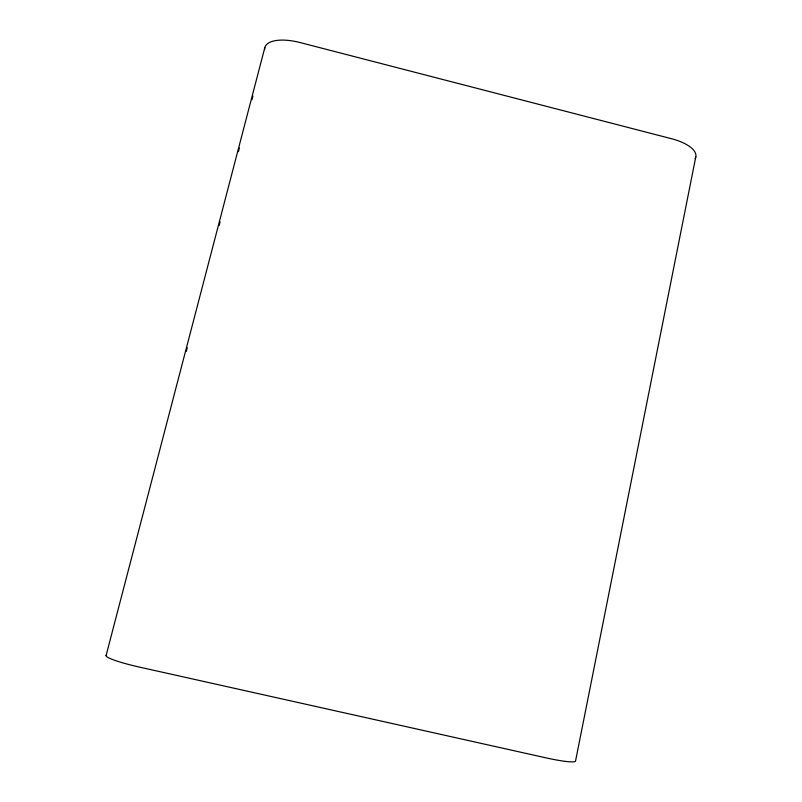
<?xml version="1.0" encoding="UTF-8"?>
<svg xmlns="http://www.w3.org/2000/svg" width="802" height="802" viewBox="0 0 802 802"><rect width="100%" height="100%" fill="white"/><g stroke="black" fill="none" stroke-linecap="round" stroke-linejoin="round"><path stroke-width="1.2" d="M695.805 156.841L575.555 760.988A38.987 4.271 14.1 0 1 545.861 757.83L140.009 667.224A39.729 4.461 11.9 0 1 106.596 654.993M106.095 655.495L264.83 47.579M186.295 351.376L187.247 347.737M219.157 225.492L220.099 221.863M238.425 151.658L239.367 148.029M252.008 99.618L252.951 95.989M264.65 49.594A36.702 15.108 17.4 0 1 300.199 42.576L671.444 138.696A36.07 14.486 8.4 0 1 695.093 158.646"/></g></svg>
